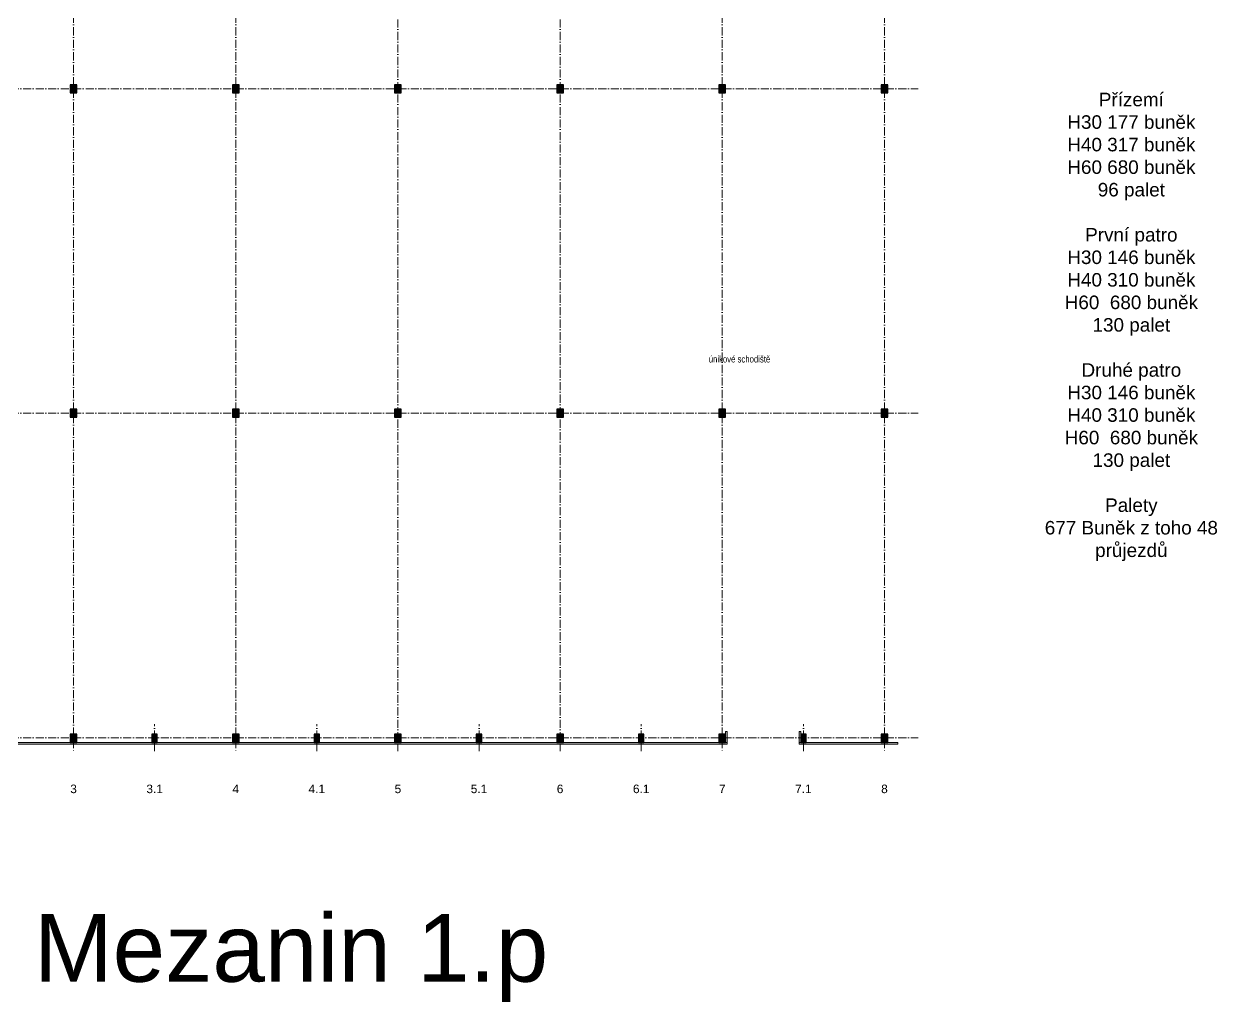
# Model space of a CAD drawing. Header units: millimetres. Extents: x 325046 to 1268204, y 1875583 to 2761998.
# Drawn here: x 580926 to 669214, y 2451334 to 2523693 of the extents above; entities that cross this region are included whole.
import ezdxf
from ezdxf.enums import TextEntityAlignment as Align

# ---------------------------------------------------------------- set-up
doc = ezdxf.new("R2010")
doc.units = ezdxf.units.MM
doc.header["$LTSCALE"] = 100
doc.linetypes.add('ACAD_ISO10W100', pattern=[18.5, 12, -3, 0.5, -3])
doc.linetypes.add('DIVIDE', pattern=[31.75, 12.7, -6.35, 0, -6.35, 0, -6.35])
for name, color, linetype, lineweight in [('Objekty - osy', 5, 'ACAD_ISO10W100', 20), ('OBVODOVÝ PLÁŠŤ', 2, 'Continuous', 9), ('ŽB - Šraf-prefa', 253, 'Continuous', 13)]:
    doc.layers.add(name, color=color, linetype=linetype, lineweight=lineweight)
doc.layers.add('Popis OS', color=7, linetype='Continuous', true_color=0xbd0a5d)
for name, color, linetype, lineweight, true_color in [('TECH - počty osob', 7, 'Continuous', 9, 0xf91a5d), ('TECH - Zóny', 7, 'DIVIDE', 15, 0x33843e), ('Šrafy - VÝPLŇ', 7, 'Continuous', 15, 0x9b9908)]:
    doc.layers.add(name, color=color, linetype=linetype, lineweight=lineweight, true_color=true_color)
doc.layers.add('ŽB- SLOUPY', color=3, linetype='Continuous')
doc.styles.add('ARIAL', font='arial.ttf')
doc.styles.add('ARIAL NARROW', font='ARIALN.TTF')
doc.styles.add('ARIL-TENKÝ', font='arial.ttf')

msp = doc.modelspace()

# ---------------------------------------------------------------- hatches: boundary and pattern name
at = {"layer": 'Šrafy - VÝPLŇ', "linetype": 'ByBlock', "ltscale": 100}
h = msp.add_hatch(color=256, dxfattribs=at)
h.dxf.hatch_style = 1
h.paths.add_polyline_path([(560325.8, 2531242.7), (560205.8, 2531242.7), (560205.8, 2470422.7), (632970.8, 2470422.7), (632970.8, 2470542.7), (560325.8, 2470542.7)])
h = msp.add_hatch(color=256, dxfattribs=at)
h.dxf.hatch_style = 1
h.paths.add_polyline_path([(632970.8, 2471342.7), (632850.8, 2471342.7), (632850.8, 2470542.7), (632970.8, 2470542.7)])
h.paths.add_polyline_path([(638400.8, 2471342.7), (638280.8, 2471342.7), (638280.8, 2470542.7), (638400.8, 2470542.7)])
h.paths.add_polyline_path([(645593, 2470542.7), (638280.8, 2470542.7), (638280.8, 2470422.7), (645593, 2470422.7)])
at = {"layer": 'ŽB - Šraf-prefa'}
h = msp.add_hatch(color=256, dxfattribs=at)
h.dxf.hatch_style = 1
h.paths.add_polyline_path([(584350.8, 2518592.7), (584850.8, 2518592.7), (584850.8, 2519192.7), (584350.8, 2519192.7)])
h = msp.add_hatch(color=256, dxfattribs=at)
h.dxf.hatch_style = 1
h.paths.add_polyline_path([(596350.8, 2518592.7), (596850.8, 2518592.7), (596850.8, 2519192.7), (596350.8, 2519192.7)])
h = msp.add_hatch(color=256, dxfattribs=at)
h.dxf.hatch_style = 1
h.paths.add_polyline_path([(608350.8, 2518592.7), (608850.8, 2518592.7), (608850.8, 2519192.7), (608350.8, 2519192.7)])
h = msp.add_hatch(color=256, dxfattribs=at)
h.dxf.hatch_style = 1
h.paths.add_polyline_path([(620350.8, 2518592.7), (620850.8, 2518592.7), (620850.8, 2519192.7), (620350.8, 2519192.7)])
h = msp.add_hatch(color=256, dxfattribs=at)
h.dxf.hatch_style = 1
h.paths.add_polyline_path([(632350.8, 2518592.7), (632850.8, 2518592.7), (632850.8, 2519192.7), (632350.8, 2519192.7)])
h = msp.add_hatch(color=256, dxfattribs=at)
h.dxf.hatch_style = 1
h.paths.add_polyline_path([(644350.8, 2518592.7), (644850.8, 2518592.7), (644850.8, 2519192.7), (644350.8, 2519192.7)])
h = msp.add_hatch(color=256, dxfattribs=at)
h.dxf.hatch_style = 1
h.paths.add_polyline_path([(584350.8, 2494592.7), (584850.8, 2494592.7), (584850.8, 2495192.7), (584350.8, 2495192.7)])
h = msp.add_hatch(color=256, dxfattribs=at)
h.dxf.hatch_style = 1
h.paths.add_polyline_path([(596350.8, 2494592.7), (596850.8, 2494592.7), (596850.8, 2495192.7), (596350.8, 2495192.7)])
h = msp.add_hatch(color=256, dxfattribs=at)
h.dxf.hatch_style = 1
h.paths.add_polyline_path([(608350.8, 2494592.7), (608850.8, 2494592.7), (608850.8, 2495192.7), (608350.8, 2495192.7)])
h = msp.add_hatch(color=256, dxfattribs=at)
h.dxf.hatch_style = 1
h.paths.add_polyline_path([(620350.8, 2494592.7), (620850.8, 2494592.7), (620850.8, 2495192.7), (620350.8, 2495192.7)])
h = msp.add_hatch(color=256, dxfattribs=at)
h.dxf.hatch_style = 1
h.paths.add_polyline_path([(632350.8, 2494592.7), (632850.8, 2494592.7), (632850.8, 2495192.7), (632350.8, 2495192.7)])
h = msp.add_hatch(color=256, dxfattribs=at)
h.dxf.hatch_style = 1
h.paths.add_polyline_path([(644350.8, 2494592.7), (644850.8, 2494592.7), (644850.8, 2495192.7), (644350.8, 2495192.7)])
h = msp.add_hatch(color=256, dxfattribs=at)
h.dxf.hatch_style = 1
h.paths.add_polyline_path([(584350.8, 2470542.7), (584850.8, 2470542.7), (584850.8, 2471142.7), (584350.8, 2471142.7)])
h = msp.add_hatch(color=256, dxfattribs=at)
h.dxf.hatch_style = 1
h.paths.add_polyline_path([(590800.8, 2471142.7), (590400.8, 2471142.7), (590400.8, 2470542.7), (590800.8, 2470542.7)])
h = msp.add_hatch(color=256, dxfattribs=at)
h.dxf.hatch_style = 1
h.paths.add_polyline_path([(596350.8, 2470542.7), (596850.8, 2470542.7), (596850.8, 2471142.7), (596350.8, 2471142.7)])
h = msp.add_hatch(color=256, dxfattribs=at)
h.dxf.hatch_style = 1
h.paths.add_polyline_path([(602800.8, 2471142.7), (602400.8, 2471142.7), (602400.8, 2470542.7), (602800.8, 2470542.7)])
h = msp.add_hatch(color=256, dxfattribs=at)
h.dxf.hatch_style = 1
h.paths.add_polyline_path([(608350.8, 2470542.7), (608850.8, 2470542.7), (608850.8, 2471142.7), (608350.8, 2471142.7)])
h = msp.add_hatch(color=256, dxfattribs=at)
h.dxf.hatch_style = 1
h.paths.add_polyline_path([(614800.8, 2471142.7), (614400.8, 2471142.7), (614400.8, 2470542.7), (614800.8, 2470542.7)])
h = msp.add_hatch(color=256, dxfattribs=at)
h.dxf.hatch_style = 1
h.paths.add_polyline_path([(620350.8, 2470542.7), (620850.8, 2470542.7), (620850.8, 2471142.7), (620350.8, 2471142.7)])
h = msp.add_hatch(color=256, dxfattribs=at)
h.dxf.hatch_style = 1
h.paths.add_polyline_path([(626800.8, 2471142.7), (626400.8, 2471142.7), (626400.8, 2470542.7), (626800.8, 2470542.7)])
h = msp.add_hatch(color=256, dxfattribs=at)
h.dxf.hatch_style = 1
h.paths.add_polyline_path([(632350.8, 2470542.7), (632850.8, 2470542.7), (632850.8, 2471142.7), (632350.8, 2471142.7)])
h = msp.add_hatch(color=256, dxfattribs=at)
h.dxf.hatch_style = 1
h.paths.add_polyline_path([(638800.8, 2471142.7), (638400.8, 2471142.7), (638400.8, 2470542.7), (638800.8, 2470542.7)])
h = msp.add_hatch(color=256, dxfattribs=at)
h.dxf.hatch_style = 1
h.paths.add_polyline_path([(644350.8, 2470542.7), (644850.8, 2470542.7), (644850.8, 2471142.7), (644350.8, 2471142.7)])

# ---------------------------------------------------------------- linework, layer by layer
at = {"layer": 'Objekty - osy', "ltscale": 0.5}
for points in [[(608600.8, 2611892.7), (608600.8, 2469892.7)], [(620600.8, 2611892.7), (620600.8, 2469892.7)], [(584600.8, 2591892.7), (584600.8, 2469892.7)], [(596600.8, 2591892.7), (596600.8, 2469892.7)], [(632600.8, 2591892.7), (632600.8, 2469892.7)], [(644600.8, 2591892.7), (644600.8, 2469892.7)], [(559600.8, 2518892.7), (647103.9, 2518892.7)], [(559600.8, 2494892.7), (647103.9, 2494892.7)], [(590600.8, 2469892.7), (590600.8, 2471892.7)], [(602600.8, 2469892.7), (602600.8, 2471892.7)], [(614600.8, 2469892.7), (614600.8, 2471892.7)], [(626600.8, 2469892.7), (626600.8, 2471892.7)], [(638600.8, 2469892.7), (638600.8, 2471892.7)], [(559600.8, 2470892.7), (647103.9, 2470892.7)]]:
    msp.add_lwpolyline(points, dxfattribs=at)
at = {"layer": 'OBVODOVÝ PLÁŠŤ'}
for points in [[(560325.8, 2531242.7), (560205.8, 2531242.7), (560205.8, 2470422.7), (632970.8, 2470422.7), (632970.8, 2470542.7), (560325.8, 2470542.7), (560325.8, 2531242.7)], [(632970.8, 2470542.7), (632850.8, 2470542.7), (632850.8, 2471342.7), (632970.8, 2471342.7), (632970.8, 2470542.7)]]:
    msp.add_lwpolyline(points, dxfattribs=at)
at = {"layer": 'OBVODOVÝ PLÁŠŤ', "ltscale": 0.01}
msp.add_lwpolyline([(638400.8, 2470542.7), (638400.8, 2471342.7), (638280.8, 2471342.7), (638280.8, 2470542.7), (638400.8, 2470542.7)], dxfattribs=at)
at = {"layer": 'OBVODOVÝ PLÁŠŤ'}
msp.add_lwpolyline([(638280.8, 2470542.7), (645593, 2470542.7), (645593, 2470422.7), (638280.8, 2470422.7)], close=True, dxfattribs=at)
at = {"layer": 'ŽB- SLOUPY'}
for points in [[(584350.8, 2518592.7), (584850.8, 2518592.7), (584850.8, 2519192.7), (584350.8, 2519192.7)], [(596350.8, 2518592.7), (596850.8, 2518592.7), (596850.8, 2519192.7), (596350.8, 2519192.7)], [(608350.8, 2518592.7), (608850.8, 2518592.7), (608850.8, 2519192.7), (608350.8, 2519192.7)], [(620350.8, 2518592.7), (620850.8, 2518592.7), (620850.8, 2519192.7), (620350.8, 2519192.7)], [(632350.8, 2518592.7), (632850.8, 2518592.7), (632850.8, 2519192.7), (632350.8, 2519192.7)], [(644350.8, 2518592.7), (644850.8, 2518592.7), (644850.8, 2519192.7), (644350.8, 2519192.7)], [(584350.8, 2494592.7), (584850.8, 2494592.7), (584850.8, 2495192.7), (584350.8, 2495192.7)], [(596350.8, 2494592.7), (596850.8, 2494592.7), (596850.8, 2495192.7), (596350.8, 2495192.7)], [(608350.8, 2494592.7), (608850.8, 2494592.7), (608850.8, 2495192.7), (608350.8, 2495192.7)], [(620350.8, 2494592.7), (620850.8, 2494592.7), (620850.8, 2495192.7), (620350.8, 2495192.7)], [(632350.8, 2494592.7), (632850.8, 2494592.7), (632850.8, 2495192.7), (632350.8, 2495192.7)], [(644350.8, 2494592.7), (644850.8, 2494592.7), (644850.8, 2495192.7), (644350.8, 2495192.7)], [(584350.8, 2470542.7), (584850.8, 2470542.7), (584850.8, 2471142.7), (584350.8, 2471142.7)], [(590800.8, 2471142.7), (590400.8, 2471142.7), (590400.8, 2470542.7), (590800.8, 2470542.7)], [(596350.8, 2470542.7), (596850.8, 2470542.7), (596850.8, 2471142.7), (596350.8, 2471142.7)], [(602800.8, 2471142.7), (602400.8, 2471142.7), (602400.8, 2470542.7), (602800.8, 2470542.7)], [(608350.8, 2470542.7), (608850.8, 2470542.7), (608850.8, 2471142.7), (608350.8, 2471142.7)], [(614800.8, 2471142.7), (614400.8, 2471142.7), (614400.8, 2470542.7), (614800.8, 2470542.7)], [(620350.8, 2470542.7), (620850.8, 2470542.7), (620850.8, 2471142.7), (620350.8, 2471142.7)], [(626800.8, 2471142.7), (626400.8, 2471142.7), (626400.8, 2470542.7), (626800.8, 2470542.7)], [(632350.8, 2470542.7), (632850.8, 2470542.7), (632850.8, 2471142.7), (632350.8, 2471142.7)], [(638800.8, 2471142.7), (638400.8, 2471142.7), (638400.8, 2470542.7), (638800.8, 2470542.7)], [(644350.8, 2470542.7), (644850.8, 2470542.7), (644850.8, 2471142.7), (644350.8, 2471142.7)]]:
    msp.add_lwpolyline(points, close=True, dxfattribs=at)

# ---------------------------------------------------------------- texts
at = {"layer": 'Popis OS', "linetype": 'ByBlock', "style": 'ARIL-TENKÝ'}
for s, p in [('3', (584600.8, 2467107.7)), ('3.1', (590600.8, 2467107.7)), ('4', (596600.8, 2467107.7)), ('4.1', (602600.8, 2467107.7)), ('5', (608600.8, 2467107.7)), ('5.1', (614600.8, 2467107.7)), ('6', (620600.8, 2467107.7)), ('6.1', (626600.8, 2467107.7)), ('7', (632600.8, 2467107.7)), ('7.1', (638600.8, 2467107.7)), ('8', (644600.8, 2467107.7))]:
    msp.add_text(s, height=630, dxfattribs=at).set_placement(p, align=Align.MIDDLE_CENTER)
at = {"layer": 'TECH - počty osob', "style": 'ARIAL NARROW'}
msp.add_text('únikové schodiště', height=500, dxfattribs=at).set_placement((631598, 2498648))
at = {"layer": 'TECH - Zóny', "style": 'ARIAL'}
msp.add_text('Mezanin 1.p', height=5000, dxfattribs=at).set_placement((581677.9, 2452842.4))
at = {"layer": 'TECH - Zóny', "insert": (662868.1, 2501277.2), "char_height": 1000, "width": 16269.615, "attachment_point": 5, "style": 'ARIAL'}
msp.add_mtext('{Přízemí\\PH30 177 buněk\\PH40 317 buněk\\PH60 680 buněk\\P96 palet\\P\\PPrvní patro\\PH30 146 buněk\\PH40 310 buněk\\PH60  680 buněk\\P130 palet\\P\\PDruhé patro\\PH30 146 buněk\\PH40 310 buněk\\PH60  680 buněk\\P130 palet\\P\\PPalety\\P677 Buněk z toho 48 průjezdů}', dxfattribs=at)

doc.saveas('drawing.dxf')
